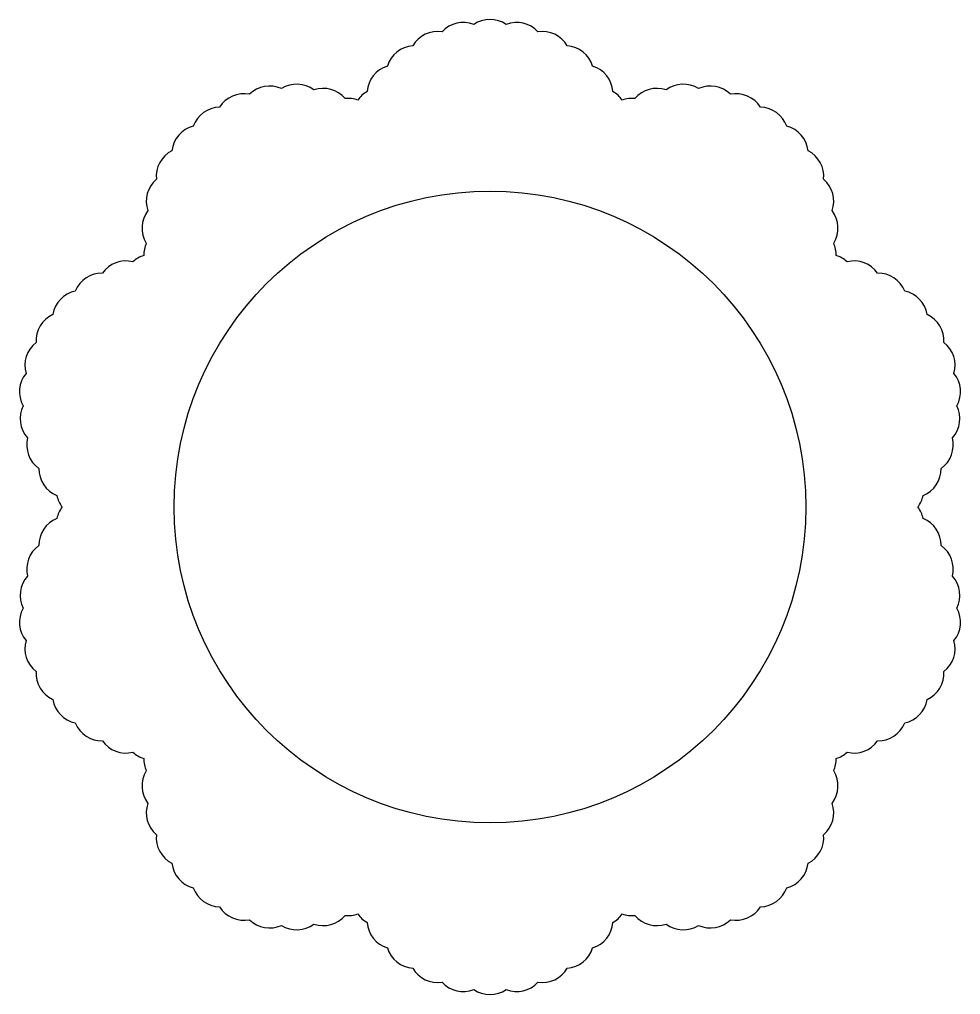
# Model space of a CAD drawing. Extents: x -1148 to -591, y -398 to -134.
# Drawn here: x -720.4 to -590.6, y -268.6 to -134 of the extents above; entities that cross this region are included whole.
import ezdxf

# ---------------------------------------------------------------- set-up
doc = ezdxf.new("R2010")
doc.units = 0
doc.layers.get('0').update_dxf_attribs({"linetype": 'CONTINUOUS'})

msp = doc.modelspace()

# ---------------------------------------------------------------- linework, layer by layer
msp.add_circle((-655.482426, -201.306718), 43.586623)
for centre, start, end in [((-659.174261, -138.458115), 68.757212, 136.957074), ((-655.482426, -138.042145), 55.900069, 124.099931), ((-651.790591, -138.458115), 43.042926, 111.242788), ((-662.680972, -139.685166), 81.614355, 149.814217), ((-648.28388, -139.685166), 30.185783, 98.385645), ((-665.826717, -141.661769), 94.471497, 162.67136), ((-645.138134, -141.661769), 17.32864, 85.528503), ((-668.453757, -144.288809), 107.32864, 175.528503), ((-642.511095, -144.288809), 4.471497, 72.67136), ((-685.878919, -147.222636), 66.185783, 134.385645), ((-682.17214, -146.972719), 53.32864, 121.528503), ((-678.502685, -147.553903), 40.471497, 108.67136), ((-632.462167, -147.553903), 71.32864, 139.528503), ((-628.792712, -146.972719), 58.471497, 126.67136), ((-625.085932, -147.222636), 45.614355, 113.814217), ((-689.437151, -148.291124), 79.042926, 147.242788), ((-675.054556, -148.937047), 70.571501, 95.814217), ((-670.43036, -147.434555), 120.185783, 145.428499), ((-640.534492, -147.434555), 34.571501, 59.814217), ((-635.910296, -148.937047), 84.185783, 109.428499), ((-621.527701, -148.291124), 32.757212, 100.957074), ((-692.668409, -150.124603), 91.900069, 160.099931), ((-618.296443, -150.124603), 19.900069, 88.099931), ((-695.410665, -152.631136), 104.757212, 172.957074), ((-615.554187, -152.631136), 7.042926, 75.242788), ((-697.526411, -155.685034), 117.614355, 185.814217), ((-613.438441, -155.685034), 354.185783, 62.385645), ((-698.909555, -159.133163), 130.471497, 198.67136), ((-612.055297, -159.133163), 341.32864, 49.528503), ((-699.490739, -162.802618), 143.32864, 211.528503), ((-611.474112, -162.802618), 328.471497, 36.67136), ((-699.240822, -166.509398), 156.185783, 181.428499), ((-611.72403, -166.509398), 358.571501, 23.814217), ((-702.098732, -170.442973), 106.571501, 131.814217), ((-608.86612, -170.442973), 48.185783, 73.428499), ((-705.701318, -171.350746), 76.471497, 144.67136), ((-605.263534, -171.350746), 35.32864, 103.528503), ((-709.011581, -173.037409), 89.32864, 157.528503), ((-601.953271, -173.037409), 22.471497, 90.67136), ((-711.863531, -175.418387), 102.185783, 170.385645), ((-599.10132, -175.418387), 9.614355, 77.814217), ((-714.11416, -178.374288), 115.042926, 183.242788), ((-596.850692, -178.374288), 356.757212, 64.957074), ((-715.65061, -181.75689), 127.900069, 196.099931), ((-595.314242, -181.75689), 343.900069, 52.099931), ((-716.395839, -185.396575), 140.757212, 208.957074), ((-594.569013, -185.396575), 331.042926, 39.242788), ((-716.312477, -189.110835), 153.614355, 221.814217), ((-594.652374, -189.110835), 318.185783, 26.385645), ((-715.404705, -192.713421), 166.471497, 234.67136), ((-595.560147, -192.713421), 305.32864, 13.528503), ((-713.718042, -196.023684), 179.32864, 247.528503), ((-597.24681, -196.023684), 292.471497, 0.67136), ((-711.337064, -198.875634), 192.185783, 217.428499), ((-599.627788, -198.875634), 322.571501, 347.814217), ((-711.337064, -203.737801), 142.571501, 167.814217), ((-599.627788, -203.737801), 12.185783, 37.428499), ((-713.718042, -206.589752), 112.471497, 180.67136), ((-597.24681, -206.589752), 359.32864, 67.528503), ((-715.404705, -209.900015), 125.32864, 193.528503), ((-595.560147, -209.900015), 346.471497, 54.67136), ((-716.312477, -213.502601), 138.185783, 206.385645), ((-594.652374, -213.502601), 333.614355, 41.814217), ((-716.395839, -217.216861), 151.042926, 219.242788), ((-594.569013, -217.216861), 320.757212, 28.957074), ((-715.65061, -220.856546), 163.900069, 232.099931), ((-595.314242, -220.856546), 307.900069, 16.099931), ((-714.11416, -224.239148), 176.757212, 244.957074), ((-596.850692, -224.239148), 295.042926, 3.242788), ((-711.863531, -227.195048), 189.614355, 257.814217), ((-599.10132, -227.195048), 282.185783, 350.385645), ((-709.011581, -229.576026), 202.471497, 270.67136), ((-601.953271, -229.576026), 269.32864, 337.528503), ((-705.701318, -231.26269), 215.32864, 283.528503), ((-605.263534, -231.26269), 256.471497, 324.67136), ((-702.098732, -232.170462), 228.185783, 253.428499), ((-608.86612, -232.170462), 286.571501, 311.814217), ((-699.240822, -236.104038), 178.571501, 203.814217), ((-611.72403, -236.104038), 336.185783, 1.428499), ((-699.490739, -239.810818), 148.471497, 216.67136), ((-611.474112, -239.810818), 323.32864, 31.528503), ((-698.909555, -243.480273), 161.32864, 229.528503), ((-612.055297, -243.480273), 310.471497, 18.67136), ((-697.526411, -246.928401), 174.185783, 242.385645), ((-613.438441, -246.928401), 297.614355, 5.814217), ((-695.410665, -249.9823), 187.042926, 255.242788), ((-615.554187, -249.9823), 284.757212, 352.957074), ((-692.668409, -252.488832), 199.900069, 268.099931), ((-618.296443, -252.488832), 271.900069, 340.099931), ((-689.437151, -254.322312), 212.757212, 280.957074), ((-621.527701, -254.322312), 259.042926, 327.242788), ((-685.878919, -255.3908), 225.614355, 293.814217), ((-678.502685, -255.059532), 251.32864, 319.528503), ((-675.054556, -253.676389), 264.185783, 289.428499), ((-670.43036, -255.178881), 214.571501, 239.814217), ((-640.534492, -255.178881), 300.185783, 325.428499), ((-635.910296, -253.676389), 250.571501, 275.814217), ((-632.462167, -255.059532), 220.471497, 288.67136), ((-625.085932, -255.3908), 246.185783, 314.385645), ((-682.17214, -255.640717), 238.471497, 306.67136), ((-668.453757, -258.324627), 184.471497, 252.67136), ((-642.511095, -258.324627), 287.32864, 355.528503), ((-628.792712, -255.640717), 233.32864, 301.528503), ((-665.826717, -260.951667), 197.32864, 265.528503), ((-645.138134, -260.951667), 274.471497, 342.67136), ((-662.680972, -262.92827), 210.185783, 278.385645), ((-648.28388, -262.92827), 261.614355, 329.814217), ((-659.174261, -264.155321), 223.042926, 291.242788), ((-651.790591, -264.155321), 248.757212, 316.957074), ((-655.482426, -264.571291), 235.900069, 304.099931)]:
    msp.add_arc(centre, 4, start, end)

doc.saveas('drawing.dxf')
